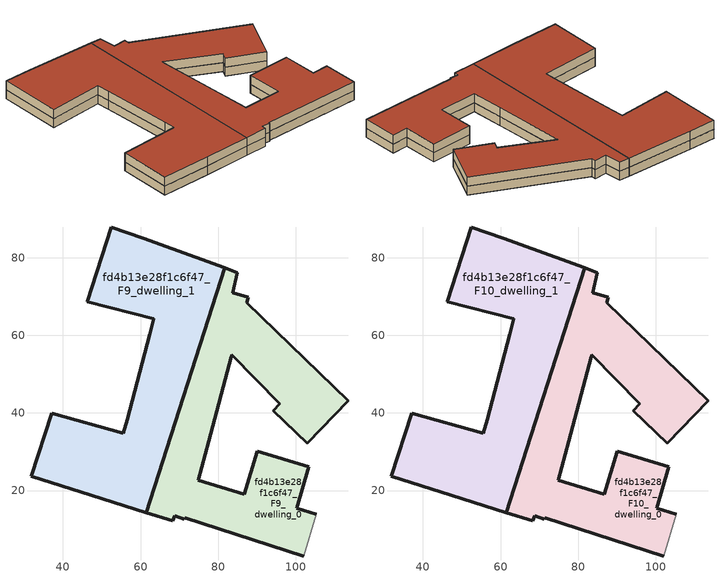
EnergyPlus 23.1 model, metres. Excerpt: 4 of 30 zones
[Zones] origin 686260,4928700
fd4b13e28f1c6f47_F9_dwelling_0
 floor to fd4b13e28f1c6f47_F8_dwelling_0 (EU_floor_Construction): 102.03,3.13 105.22,13.91 100.19,15.45 103.4,26.08 90.09,30.09 86.74,19.01 74.89,22.59 77.6,32.68 83.31,54.49 83.46,55 95.88,42.39 94.17,40.62 102.91,32.19 113.47,43.14 87.32,68.39 87.73,69.86 83.74,70.94 84.94,76.18 81.71,77.36 61.51,14.3 68.26,12.19 68.8,13.53 71.2,12.57 71.34,12.95 z27
 wall outside (EU_wall_Construction): 102.03,3.13 71.34,12.95 71.2,12.57 68.8,13.53 68.26,12.19 61.51,14.3 81.71,77.36 84.94,76.18 83.74,70.94 87.73,69.86 87.32,68.39 113.47,43.14 102.91,32.19 94.17,40.62 95.88,42.39 83.46,55 83.31,54.49 77.6,32.68 74.89,22.59 86.74,19.01 90.09,30.09 103.4,26.08 100.19,15.45 105.22,13.91 z27:30
 wall adiabatic (EU_wall_Construction): 105.22,13.91 102.03,3.13 z27:30
fd4b13e28f1c6f47_F9_dwelling_1
 floor to fd4b13e28f1c6f47_F8_dwelling_1 (EU_floor_Construction): 61.51,14.3 81.71,77.36 60.75,85.06 52.45,87.92 46.27,68.63 63.35,64.3 62.37,60.34 56.55,38.24 55.54,34.78 37.06,39.89 31.87,23.68 47.24,18.76 z27
 wall outside (EU_wall_Construction): 37.06,39.89 55.54,34.78 56.55,38.24 62.37,60.34 63.35,64.3 46.27,68.63 52.45,87.92 60.75,85.06 81.71,77.36 61.51,14.3 47.24,18.76 31.87,23.68 37.06,39.89 z27:30
fd4b13e28f1c6f47_F10_dwelling_0
 floor to fd4b13e28f1c6f47_F9_dwelling_0 (EU_floor_Construction): 102.03,3.13 105.22,13.91 100.19,15.45 103.4,26.08 90.09,30.09 86.74,19.01 74.89,22.59 77.6,32.68 83.31,54.49 83.46,55 95.88,42.39 94.17,40.62 102.91,32.19 113.47,43.14 87.32,68.39 87.73,69.86 83.74,70.94 84.94,76.18 81.71,77.36 61.51,14.3 68.26,12.19 68.8,13.53 71.2,12.57 71.34,12.95 z30
 wall outside (EU_wall_Construction): 102.03,3.13 71.34,12.95 71.2,12.57 68.8,13.53 68.26,12.19 61.51,14.3 81.71,77.36 84.94,76.18 83.74,70.94 87.73,69.86 87.32,68.39 113.47,43.14 102.91,32.19 94.17,40.62 95.88,42.39 83.46,55 83.31,54.49 77.6,32.68 74.89,22.59 86.74,19.01 90.09,30.09 103.4,26.08 100.19,15.45 105.22,13.91 z30:33
 wall adiabatic (EU_wall_Construction): 105.22,13.91 102.03,3.13 z30:33
 roof outside (EU_roof_Construction): 87.73,69.86 87.32,68.39 113.47,43.14 102.91,32.19 94.17,40.62 95.88,42.39 83.46,55 83.31,54.49 77.6,32.68 74.89,22.59 86.74,19.01 90.09,30.09 103.4,26.08 100.19,15.45 105.22,13.91 102.03,3.13 71.34,12.95 71.2,12.57 68.8,13.53 68.26,12.19 61.51,14.3 81.71,77.36 84.94,76.18 83.74,70.94 z33
fd4b13e28f1c6f47_F10_dwelling_1
 floor to fd4b13e28f1c6f47_F9_dwelling_1 (EU_floor_Construction): 61.51,14.3 81.71,77.36 60.75,85.06 52.45,87.92 46.27,68.63 63.35,64.3 62.37,60.34 56.55,38.24 55.54,34.78 37.06,39.89 31.87,23.68 47.24,18.76 z30
 wall outside (EU_wall_Construction): 37.06,39.89 55.54,34.78 56.55,38.24 62.37,60.34 63.35,64.3 46.27,68.63 52.45,87.92 60.75,85.06 81.71,77.36 61.51,14.3 47.24,18.76 31.87,23.68 37.06,39.89 z30:33
 roof outside (EU_roof_Construction): 81.71,77.36 61.51,14.3 47.24,18.76 31.87,23.68 37.06,39.89 55.54,34.78 56.55,38.24 62.37,60.34 63.35,64.3 46.27,68.63 52.45,87.92 60.75,85.06 z33
[Building]
EU S2 Campaign: North Axis=0; Terrain=City; Solar Distribution=FullExterior
[Site:Location]
Bologna: Latitude=44.5; Longitude=11.25; Time Zone=1; Elevation=37
[SizingPeriod:WeatherFileDays]
AnnualSizingPeriod: Begin Month=1; Begin Day of Month=1; End Month=12; End Day of Month=31; Day of Week for Start Day=Monday; Use Weather File Daylight Saving Period=No; Use Weather File Rain and Snow Indicators=No
[MATERIAL]
EU_InternalMass_Material: Roughness=MediumRough; Thickness=0.1; Conductivity=1; Density=1800; Specific Heat=900; Thermal Absorptance=0.9; Solar Absorptance=0.7; Visible Absorptance=0.7
[MATERIAL:NOMASS] Roughness=MediumRough; Thermal Absorptance=0.9; Solar Absorptance=0.7; Visible Absorptance=0.7
Name | Thermal Resistance
EU_wall_NoMass | 0.779417
EU_roof_NoMass | 0.435466
EU_floor_NoMass | 0.588222
[CONSTRUCTION]
EU_wall_Construction: EU_wall_NoMass
EU_roof_Construction: EU_roof_NoMass
EU_floor_Construction: EU_floor_NoMass
EU_InternalMass_Construction: EU_InternalMass_Material
[ZONE] Type=1; Multiplier=1; Ceiling Height=autocalculate; Floor Area=autocalculate; Part of Total Floor Area=Yes
Name | Volume
fd4b13e28f1c6f47_F9_dwelling_0; fd4b13e28f1c6f47_F10_dwelling_0 | 4562
fd4b13e28f1c6f47_F9_dwelling_1; fd4b13e28f1c6f47_F10_dwelling_1 | 4561.88
[INTERNALMASS] Construction=EU_InternalMass_Construction
Name | Zone or ZoneList | Surface Area
fd4b13e28f1c6f47_F9_dwelling_0_EU_InternalMass | fd4b13e28f1c6f47_F9_dwelling_0 | 2280.98
fd4b13e28f1c6f47_F9_dwelling_1_EU_InternalMass | fd4b13e28f1c6f47_F9_dwelling_1 | 2280.99
fd4b13e28f1c6f47_F10_dwelling_0_EU_InternalMass | fd4b13e28f1c6f47_F10_dwelling_0 | 2280.98
fd4b13e28f1c6f47_F10_dwelling_1_EU_InternalMass | fd4b13e28f1c6f47_F10_dwelling_1 | 2280.99
[OTHEREQUIPMENT] Fuel Type=Electricity; Design Level Calculation Method=Watts/Area; Power per Zone Floor Area=1; Fraction Latent=0; Fraction Radiant=0; Fraction Lost=0; Carbon Dioxide Generation Rate=0; EndUse Subcategory=EU_Step8_InternalGains
Name | Zone or ZoneList or Space or SpaceList | Schedule
EU_Step8_InternalGain_fd4b13e28f1c6f47_F9_dwelling_0_f000 | fd4b13e28f1c6f47_F9_dwelling_0 | EU_Step8_GainSchedule_fd4b13e28f1c6f47_F9_dwelling_0_f000
EU_Step8_InternalGain_fd4b13e28f1c6f47_F9_dwelling_1_f000 | fd4b13e28f1c6f47_F9_dwelling_1 | EU_Step8_GainSchedule_fd4b13e28f1c6f47_F9_dwelling_1_f000
EU_Step8_InternalGain_fd4b13e28f1c6f47_F10_dwelling_0_f000 | fd4b13e28f1c6f47_F10_dwelling_0 | EU_Step8_GainSchedule_fd4b13e28f1c6f47_F10_dwelling_0_f000
EU_Step8_InternalGain_fd4b13e28f1c6f47_F10_dwelling_1_f000 | fd4b13e28f1c6f47_F10_dwelling_1 | EU_Step8_GainSchedule_fd4b13e28f1c6f47_F10_dwelling_1_f000
[ZONEVENTILATION:DESIGNFLOWRATE] Schedule=EU_AlwaysOn; Design Flow Rate Calculation Method=AirChanges/Hour; Air Changes per Hour=0.712058; Ventilation Type=Natural; Fan Pressure Rise=0; Fan Total Efficiency=1; Constant Term Coefficient=1; Temperature Term Coefficient=0; Velocity Term Coefficient=0; Velocity Squared Term Coefficient=0; Minimum Indoor Temperature=-100; Maximum Indoor Temperature=100; Delta Temperature=-100; Minimum Outdoor Temperature=-100; Maximum Outdoor Temperature=100; Maximum Wind Speed=40
Name | Zone or ZoneList or Space or SpaceList
EU_ConstantAir_fd4b13e28f1c6f47_F9_dwelling_0 | fd4b13e28f1c6f47_F9_dwelling_0
EU_ConstantAir_fd4b13e28f1c6f47_F9_dwelling_1 | fd4b13e28f1c6f47_F9_dwelling_1
EU_ConstantAir_fd4b13e28f1c6f47_F10_dwelling_0 | fd4b13e28f1c6f47_F10_dwelling_0
EU_ConstantAir_fd4b13e28f1c6f47_F10_dwelling_1 | fd4b13e28f1c6f47_F10_dwelling_1
[HVACTEMPLATE:ZONE:IDEALLOADSAIRSYSTEM] System Availability Schedule=EU_AlwaysOn; Maximum Heating Supply Air Temperature=50; Minimum Cooling Supply Air Temperature=13; Maximum Heating Supply Air Humidity Ratio=0.0156; Minimum Cooling Supply Air Humidity Ratio=0.0077; Heating Limit=NoLimit; Cooling Limit=NoLimit; Heating Availability Schedule=EU_AlwaysOn; Cooling Availability Schedule=EU_CoolingOff; Dehumidification Control Type=ConstantSensibleHeatRatio; Cooling Sensible Heat Ratio=0.7; Dehumidification Setpoint=60; Humidification Control Type=None; Humidification Setpoint=30; Outdoor Air Method=None; Outdoor Air Flow Rate per Person=0.00944; Outdoor Air Flow Rate per Zone Floor Area=0; Outdoor Air Flow Rate per Zone=0; Demand Controlled Ventilation Type=None; Outdoor Air Economizer Type=NoEconomizer; Heat Recovery Type=None; Sensible Heat Recovery Effectiveness=0.7; Latent Heat Recovery Effectiveness=0.65
Name | Template Thermostat
fd4b13e28f1c6f47_F9_dwelling_0 | EU_HeatOnly_fd4b13e28f1c6f47_F9_dwelling_0
fd4b13e28f1c6f47_F9_dwelling_1 | EU_HeatOnly_fd4b13e28f1c6f47_F9_dwelling_1
fd4b13e28f1c6f47_F10_dwelling_0 | EU_HeatOnly_fd4b13e28f1c6f47_F10_dwelling_0
fd4b13e28f1c6f47_F10_dwelling_1 | EU_HeatOnly_fd4b13e28f1c6f47_F10_dwelling_1
[SIZING:ZONE] Zone Cooling Design Supply Air Temperature Input Method=SupplyAirTemperature; Zone Cooling Design Supply Air Temperature=13; Zone Heating Design Supply Air Temperature Input Method=SupplyAirTemperature; Zone Heating Design Supply Air Temperature=50; Zone Cooling Design Supply Air Humidity Ratio=0.008; Zone Heating Design Supply Air Humidity Ratio=0.008; Cooling Design Air Flow Method=DesignDay; Cooling Design Air Flow Rate=0; Cooling Minimum Air Flow per Zone Floor Area=0.000762; Cooling Minimum Air Flow=0; Cooling Minimum Air Flow Fraction=0.2; Heating Design Air Flow Method=DesignDay; Heating Design Air Flow Rate=0; Heating Maximum Air Flow per Zone Floor Area=0.002032; Heating Maximum Air Flow=0.141576; Heating Maximum Air Flow Fraction=0.3; Account for Dedicated Outdoor Air System=No; Dedicated Outdoor Air System Control Strategy=NeutralSupplyAir; Dedicated Outdoor Air Low Setpoint Temperature for Design=autosize; Dedicated Outdoor Air High Setpoint Temperature for Design=autosize; Zone Load Sizing Method=Sensible Load Only No Latent Load; Zone Latent Cooling Design Supply Air Humidity Ratio Input Method=HumidityRatioDifference; Zone Cooling Design Supply Air Humidity Ratio Difference=0.005; Zone Latent Heating Design Supply Air Humidity Ratio Input Method=HumidityRatioDifference; Zone Humidification Design Supply Air Humidity Ratio Difference=0.005
fd4b13e28f1c6f47_F9_dwelling_0; fd4b13e28f1c6f47_F9_dwelling_1; fd4b13e28f1c6f47_F10_dwelling_0; fd4b13e28f1c6f47_F10_dwelling_1
[SCHEDULE:CONSTANT]
Name | Hourly Value
EU_AlwaysOn | 1
EU_CoolingOff | 0
[SCHEDULE:FILE] Column Number=1; Rows to Skip at Top=0; Number of Hours of Data=8760; Column Separator=Comma; Interpolate to Timestep=No; Minutes per Item=60; Adjust Schedule for Daylight Savings=Yes
Name | File
EU_Step8_GainSchedule_fd4b13e28f1c6f47_F9_dwelling_0_f000 | ../../schedules/fd4b13e28f1c6f47/fd4b13e28f1c6f47_F9_dwelling_0_f000_gain.csv
EU_Step8_GainSchedule_fd4b13e28f1c6f47_F9_dwelling_1_f000 | ../../schedules/fd4b13e28f1c6f47/fd4b13e28f1c6f47_F9_dwelling_1_f000_gain.csv
EU_Step8_GainSchedule_fd4b13e28f1c6f47_F10_dwelling_0_f000 | ../../schedules/fd4b13e28f1c6f47/fd4b13e28f1c6f47_F10_dwelling_0_f000_gain.csv
EU_Step8_GainSchedule_fd4b13e28f1c6f47_F10_dwelling_1_f000 | ../../schedules/fd4b13e28f1c6f47/fd4b13e28f1c6f47_F10_dwelling_1_f000_gain.csv
